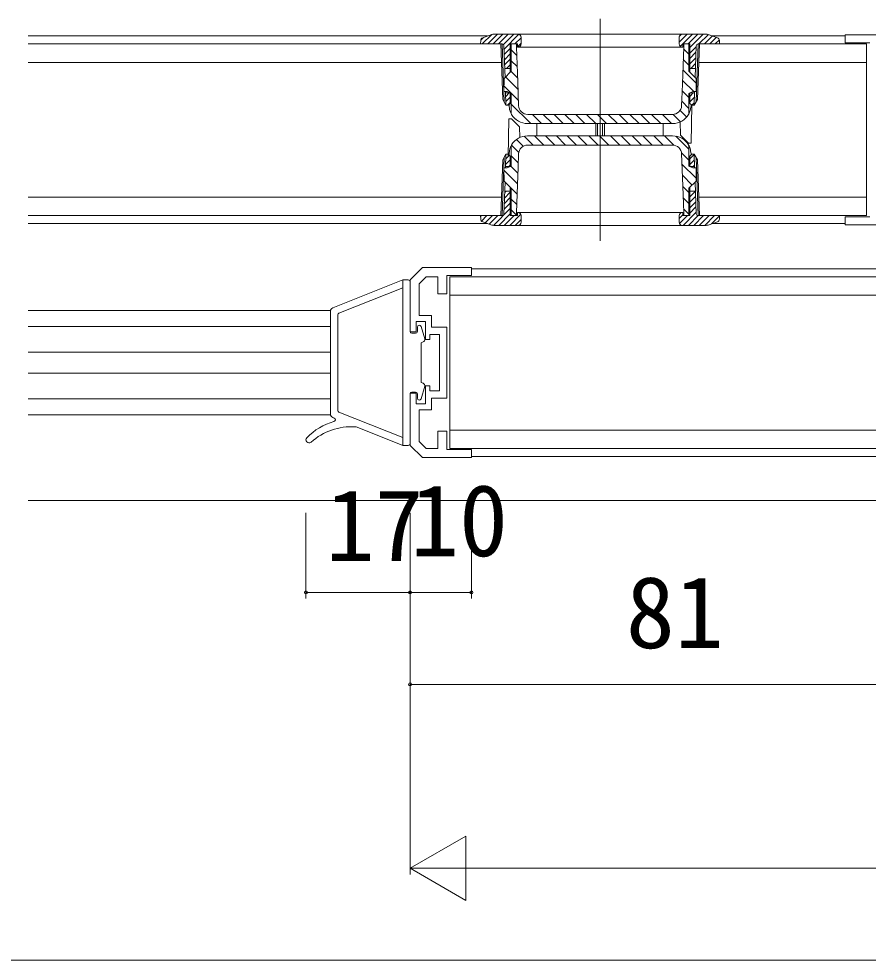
# Model space of a CAD drawing. Units: millimetres, scale not verified. Extents: x -2376 to -396, y -1680 to 1510.
# Drawn here: x -1657.4 to -1518.8, y -767.1 to -613.5 of the extents above; entities that cross this region are included whole.
import ezdxf
from ezdxf.enums import TextEntityAlignment as Align

# ---------------------------------------------------------------- set-up
doc = ezdxf.new("R2010")
doc.units = ezdxf.units.MM
doc.header["$LTSCALE"] = 8
for name, color, linetype, lineweight in [('0-3_YKK_11', 7, 'Continuous', 9), ('0-4_YKK_12', 2, 'Continuous', 9), ('0-7_YKK_13', 4, 'Continuous', 9), ('0-8_YKK_D', 6, 'Continuous', 9)]:
    doc.layers.add(name, color=color, linetype=linetype, lineweight=lineweight)
doc.styles.add('ＭＳ ゴシック', font='')
doc.styles.get('ＭＳ ゴシック').set_extended_font_data('MS Gothic')

msp = doc.modelspace()

# ---------------------------------------------------------------- linework, layer by layer
at = {"layer": '0-3_YKK_11'}
for p, q in [((-1522.591, -616.104), (-1514.591, -616.104)), ((-1522.591, -617.404), (-1522.591, -616.104)), ((-1518.591, -617.404), (-1522.591, -617.404)), ((-1522.591, -645.804), (-1518.591, -645.804)), ((-1522.591, -647.104), (-1522.591, -645.804)), ((-1514.591, -647.104), (-1522.591, -647.104)), ((-1591.591, -654.104), (-1593.591, -656.104)), ((-1583.591, -654.104), (-1591.591, -654.104)), ((-1583.591, -655.404), (-1583.591, -654.104)), ((-1592.091, -656.725), (-1590.97, -655.604)), ((-1590.97, -655.604), (-1589.091, -655.604)), ((-1589.091, -655.604), (-1589.091, -658.404)), ((-1587.591, -655.404), (-1583.591, -655.404)), ((-1587.591, -658.404), (-1587.591, -655.404)), ((-1593.591, -656.104), (-1593.591, -664.604)), ((-1592.091, -661.904), (-1592.091, -656.725)), ((-1589.091, -658.404), (-1587.591, -658.404)), ((-1590.091, -661.904), (-1592.091, -661.904)), ((-1590.091, -663.804), (-1590.091, -661.904)), ((-1592.591, -662.904), (-1591.091, -662.904)), ((-1592.591, -664.604), (-1592.591, -662.904)), ((-1591.091, -662.904), (-1591.091, -665.804)), ((-1593.591, -664.604), (-1592.591, -664.604)), ((-1590.391, -665.004), (-1588.791, -665.004)), ((-1590.391, -665.804), (-1590.391, -665.004)), ((-1587.591, -663.804), (-1590.091, -663.804)), ((-1588.791, -665.004), (-1588.791, -674.204)), ((-1587.591, -675.404), (-1587.591, -663.804)), ((-1591.091, -665.804), (-1590.391, -665.804)), ((-1591.091, -673.404), (-1591.091, -676.304)), ((-1590.391, -673.404), (-1591.091, -673.404)), ((-1590.391, -674.204), (-1590.391, -673.404)), ((-1588.791, -674.204), (-1590.391, -674.204)), ((-1593.591, -674.604), (-1593.591, -683.104)), ((-1592.591, -674.604), (-1593.591, -674.604)), ((-1592.591, -676.304), (-1592.591, -674.604)), ((-1590.091, -675.404), (-1587.591, -675.404)), ((-1590.091, -677.304), (-1590.091, -675.404)), ((-1591.091, -676.304), (-1592.591, -676.304)), ((-1592.091, -677.304), (-1590.091, -677.304)), ((-1592.091, -682.483), (-1592.091, -677.304)), ((-1589.091, -680.804), (-1589.091, -683.604)), ((-1587.591, -680.804), (-1589.091, -680.804)), ((-1587.591, -683.804), (-1587.591, -680.804)), ((-1593.591, -683.104), (-1591.591, -685.104)), ((-1590.97, -683.604), (-1592.091, -682.483)), ((-1589.091, -683.604), (-1590.97, -683.604)), ((-1583.591, -683.804), (-1587.591, -683.804)), ((-1583.591, -685.104), (-1583.591, -683.804)), ((-1591.591, -685.104), (-1583.591, -685.104))]:
    msp.add_line(p, q, dxfattribs=at)
at = {"layer": '0-4_YKK_12'}
for p, q in [((-1562.591, -613.504), (-1562.591, -649.704)), ((-1580.948, -616.304), (-1655.94, -616.304)), ((-1522.591, -616.304), (-1544.234, -616.304)), ((-1580.948, -646.904), (-1655.94, -646.904)), ((-1522.591, -646.904), (-1544.234, -646.904)), ((-1446.481, -654.304), (-1583.608, -654.304)), ((-1655.94, -661.104), (-1606.581, -661.104)), ((-1655.94, -663.704), (-1606.591, -663.704)), ((-1655.94, -667.904), (-1606.591, -667.904)), ((-1655.94, -671.304), (-1606.591, -671.304)), ((-1655.94, -675.504), (-1606.591, -675.504)), ((-1655.94, -678.104), (-1606.581, -678.104)), ((-1446.481, -684.904), (-1583.608, -684.904)), ((-1655.94, -692.104), (-1446.481, -692.104))]:
    msp.add_line(p, q, dxfattribs=at)
at = {"layer": '0-7_YKK_13'}
for p, q in [((-1582.091, -617.604), (-1582.071, -617.034)), ((-1581.639, -616.546), (-1582.065, -616.972)), ((-1580.279, -616.07), (-1581.813, -617.604)), ((-1580.252, -616.06), (-1581.737, -616.58)), ((-1579.329, -616.004), (-1580.929, -617.604)), ((-1578.445, -616.004), (-1580.045, -617.604)), ((-1545.261, -616.004), (-1579.921, -616.004)), ((-1577.562, -616.004), (-1579.161, -617.604)), ((-1576.678, -616.004), (-1578.367, -617.693)), ((-1575.823, -616.033), (-1578.261, -618.471)), ((-1575.491, -616.585), (-1576.51, -617.604)), ((-1575.491, -617.469), (-1576.091, -618.069)), ((-1575.491, -617.604), (-1575.491, -616.504)), ((-1548.393, -616.004), (-1549.691, -617.302)), ((-1549.691, -616.504), (-1549.691, -617.604)), ((-1549.286, -616.013), (-1549.682, -616.409)), ((-1547.509, -616.004), (-1549.501, -617.996)), ((-1546.626, -616.004), (-1548.226, -617.604)), ((-1545.742, -616.004), (-1547.941, -618.203)), ((-1544.918, -616.064), (-1546.458, -617.604)), ((-1544.264, -616.293), (-1545.574, -617.604)), ((-1543.445, -616.58), (-1544.931, -616.06)), ((-1543.609, -616.523), (-1544.69, -617.604)), ((-1543.127, -616.925), (-1543.806, -617.604)), ((-1543.111, -617.034), (-1543.091, -617.604)), ((-1578.791, -617.604), (-1655.94, -617.604)), ((-1578.581, -617.604), (-1582.091, -617.604)), ((-1578.474, -626.682), (-1578.791, -617.604)), ((-1578.261, -627.051), (-1578.591, -617.604)), ((-1578.1, -623.073), (-1578.281, -617.893)), ((-1577.241, -618.335), (-1578.231, -619.325)), ((-1577.241, -617.604), (-1577.241, -622.214)), ((-1576.091, -617.604), (-1577.241, -617.604)), ((-1577.091, -617.604), (-1577.091, -622.064)), ((-1576.191, -619.47), (-1577.091, -618.57)), ((-1576.241, -617.652), (-1576.289, -617.604)), ((-1576.241, -617.604), (-1576.241, -618.104)), ((-1576.241, -618.104), (-1576.138, -620.947)), ((-1576.091, -618.104), (-1576.091, -617.604)), ((-1576.091, -618.104), (-1549.091, -618.104)), ((-1549.106, -622.633), (-1548.941, -618.104)), ((-1549.091, -617.604), (-1549.091, -618.104)), ((-1547.941, -617.604), (-1549.091, -617.604)), ((-1548.091, -619.286), (-1548.953, -618.424)), ((-1548.941, -618.104), (-1548.941, -617.604)), ((-1548.091, -622.064), (-1548.091, -617.604)), ((-1547.941, -617.604), (-1547.941, -622.214)), ((-1546.907, -618.053), (-1547.941, -619.087)), ((-1546.939, -618.969), (-1547.941, -619.971)), ((-1547.082, -623.073), (-1546.901, -617.893)), ((-1546.591, -617.604), (-1546.921, -627.051)), ((-1546.391, -617.604), (-1546.708, -626.682)), ((-1543.091, -617.604), (-1546.601, -617.604)), ((-1519.091, -617.604), (-1546.391, -617.604)), ((-1519.091, -645.604), (-1519.091, -617.604)), ((-1577.241, -619.219), (-1578.201, -620.179)), ((-1577.241, -620.103), (-1578.171, -621.033)), ((-1576.125, -621.304), (-1577.091, -620.338)), ((-1548.091, -621.053), (-1549.015, -620.13)), ((-1546.971, -619.885), (-1547.941, -620.855)), ((-1655.94, -620.604), (-1578.686, -620.604)), ((-1578.254, -623.227), (-1577.091, -622.064)), ((-1577.241, -621.604), (-1578.151, -621.604)), ((-1577.241, -620.987), (-1577.858, -621.604)), ((-1576.138, -620.947), (-1576.034, -623.79)), ((-1546.915, -623.997), (-1549.077, -621.835)), ((-1548.091, -622.064), (-1546.928, -623.227)), ((-1547.941, -621.604), (-1547.031, -621.604)), ((-1547.003, -620.8), (-1547.806, -621.604)), ((-1546.496, -620.604), (-1519.091, -620.604)), ((-1578.291, -625.364), (-1578.254, -623.227)), ((-1575.991, -624.973), (-1577.996, -622.969)), ((-1576.058, -623.138), (-1577.112, -622.085)), ((-1549.209, -625.476), (-1549.106, -622.633)), ((-1547.316, -625.364), (-1549.139, -623.541)), ((-1546.928, -623.227), (-1546.891, -625.364)), ((-1575.925, -626.807), (-1578.275, -624.457)), ((-1576.034, -623.79), (-1575.894, -627.658)), ((-1578.474, -626.682), (-1577.942, -627.604)), ((-1577.734, -625.364), (-1578.291, -625.364)), ((-1577.942, -627.604), (-1578.02, -625.364)), ((-1578.012, -625.604), (-1577.241, -625.604)), ((-1577.439, -625.604), (-1577.992, -626.157)), ((-1577.241, -626.29), (-1577.962, -627.012)), ((-1577.091, -625.664), (-1577.734, -625.364)), ((-1577.241, -625.594), (-1577.241, -627.304)), ((-1577.091, -625.664), (-1577.091, -628.864)), ((-1549.288, -627.658), (-1549.209, -625.476)), ((-1548.091, -626.357), (-1549.201, -625.247)), ((-1547.448, -625.364), (-1548.091, -625.664)), ((-1548.091, -628.864), (-1548.091, -625.664)), ((-1547.941, -625.594), (-1547.941, -627.304)), ((-1547.387, -625.604), (-1547.941, -626.158)), ((-1547.17, -625.604), (-1547.941, -625.604)), ((-1547.195, -626.296), (-1547.941, -627.042)), ((-1546.891, -625.364), (-1547.448, -625.364)), ((-1547.24, -627.604), (-1546.708, -626.682)), ((-1577.541, -627.604), (-1577.942, -627.604)), ((-1577.241, -627.174), (-1577.671, -627.604)), ((-1577.541, -627.604), (-1577.241, -627.304)), ((-1577.437, -627.499), (-1577.43, -627.696)), ((-1577.43, -627.696), (-1577.374, -628.189)), ((-1573.896, -630.604), (-1577.091, -627.409)), ((-1548.091, -628.124), (-1549.263, -626.953)), ((-1547.808, -628.189), (-1547.752, -627.696)), ((-1547.752, -627.696), (-1547.745, -627.499)), ((-1547.616, -627.604), (-1547.724, -633.804)), ((-1547.227, -627.211), (-1547.619, -627.604)), ((-1576.396, -629.872), (-1576.7, -629.568)), ((-1550.787, -629.104), (-1574.395, -629.104)), ((-1572.128, -630.604), (-1573.628, -629.104)), ((-1570.36, -630.604), (-1571.86, -629.104)), ((-1568.593, -630.604), (-1570.093, -629.104)), ((-1566.825, -630.604), (-1568.325, -629.104)), ((-1565.057, -630.604), (-1566.557, -629.104)), ((-1563.289, -630.604), (-1564.789, -629.104)), ((-1561.522, -630.604), (-1563.021, -629.104)), ((-1559.754, -630.604), (-1561.254, -629.104)), ((-1557.986, -630.604), (-1559.486, -629.104)), ((-1556.218, -630.604), (-1557.718, -629.104)), ((-1554.45, -630.604), (-1555.951, -629.104)), ((-1552.683, -630.604), (-1554.183, -629.104)), ((-1550.915, -630.604), (-1552.415, -629.104)), ((-1549.446, -630.305), (-1550.653, -629.098)), ((-1548.452, -629.532), (-1549.543, -628.441)), ((-1577.566, -636.004), (-1577.458, -629.804)), ((-1577.458, -629.804), (-1577.041, -629.804)), ((-1577.041, -629.804), (-1575.718, -631.127)), ((-1575.687, -632.879), (-1575.718, -631.127)), ((-1574.432, -630.604), (-1550.75, -630.604)), ((-1572.891, -630.604), (-1572.891, -632.604)), ((-1563.291, -632.604), (-1563.291, -630.604)), ((-1562.991, -630.604), (-1562.991, -632.604)), ((-1562.191, -632.604), (-1562.191, -630.604)), ((-1561.891, -630.604), (-1561.891, -632.604)), ((-1552.291, -632.604), (-1552.291, -630.604)), ((-1549.502, -630.332), (-1549.464, -632.481)), ((-1573.531, -634.104), (-1574.981, -632.655)), ((-1550.75, -632.604), (-1574.432, -632.604)), ((-1571.764, -634.104), (-1573.264, -632.604)), ((-1569.996, -634.104), (-1571.496, -632.604)), ((-1568.228, -634.104), (-1569.728, -632.604)), ((-1566.46, -634.104), (-1567.96, -632.604)), ((-1564.693, -634.104), (-1566.193, -632.604)), ((-1562.925, -634.104), (-1564.425, -632.604)), ((-1561.157, -634.104), (-1562.657, -632.604)), ((-1559.389, -634.104), (-1560.889, -632.604)), ((-1557.622, -634.104), (-1559.122, -632.604)), ((-1555.854, -634.104), (-1557.354, -632.604)), ((-1554.086, -634.104), (-1555.586, -632.604)), ((-1552.318, -634.104), (-1553.818, -632.604)), ((-1550.528, -634.126), (-1552.05, -632.604)), ((-1548.091, -634.796), (-1550.239, -632.648)), ((-1548.141, -633.804), (-1549.464, -632.481)), ((-1577.091, -634.344), (-1577.091, -637.544)), ((-1575.865, -635.306), (-1577.042, -634.128)), ((-1575.115, -634.288), (-1576.213, -633.19)), ((-1574.395, -634.104), (-1550.787, -634.104)), ((-1547.724, -633.804), (-1548.141, -633.804)), ((-1548.091, -637.544), (-1548.091, -634.344)), ((-1577.942, -635.604), (-1578.474, -636.526)), ((-1577.942, -635.604), (-1578.02, -637.844)), ((-1577.387, -635.758), (-1577.968, -636.339)), ((-1577.43, -635.512), (-1577.437, -635.708)), ((-1577.374, -635.019), (-1577.43, -635.512)), ((-1575.946, -636.993), (-1577.091, -635.848)), ((-1575.894, -635.549), (-1575.973, -637.732)), ((-1548.091, -636.563), (-1549.31, -635.344)), ((-1549.148, -639.418), (-1549.288, -635.549)), ((-1547.641, -635.604), (-1547.941, -635.904)), ((-1547.238, -635.662), (-1547.941, -636.365)), ((-1547.941, -637.614), (-1547.941, -635.904)), ((-1547.752, -635.512), (-1547.808, -635.019)), ((-1547.745, -635.708), (-1547.752, -635.512)), ((-1547.641, -635.604), (-1547.24, -635.604)), ((-1547.24, -635.604), (-1547.162, -637.844)), ((-1546.708, -636.526), (-1547.24, -635.604)), ((-1578.791, -645.604), (-1578.474, -636.526)), ((-1578.591, -645.604), (-1578.261, -636.157)), ((-1577.241, -636.497), (-1578, -637.255)), ((-1577.241, -637.381), (-1577.464, -637.604)), ((-1546.92, -639.502), (-1549.229, -637.193)), ((-1547.208, -636.516), (-1547.941, -637.249)), ((-1547.179, -637.37), (-1547.412, -637.604)), ((-1546.921, -636.157), (-1546.591, -645.604)), ((-1546.708, -636.526), (-1546.391, -645.604)), ((-1578.291, -637.844), (-1577.734, -637.844)), ((-1578.254, -639.981), (-1578.291, -637.844)), ((-1576.07, -640.404), (-1578.285, -638.189)), ((-1578.012, -637.604), (-1577.241, -637.604)), ((-1577.734, -637.844), (-1577.091, -637.544)), ((-1576.008, -638.698), (-1577.14, -637.567)), ((-1575.973, -637.732), (-1576.076, -640.575)), ((-1548.091, -637.544), (-1547.448, -637.844)), ((-1547.17, -637.604), (-1547.941, -637.604)), ((-1547.448, -637.844), (-1546.891, -637.844)), ((-1546.891, -637.844), (-1546.928, -639.981)), ((-1578.1, -640.135), (-1578.281, -645.314)), ((-1577.091, -641.144), (-1578.254, -639.981)), ((-1547.569, -640.621), (-1549.162, -639.028)), ((-1549.044, -642.261), (-1549.148, -639.418)), ((-1546.928, -639.981), (-1548.091, -641.144)), ((-1547.082, -640.135), (-1546.901, -645.314)), ((-1577.241, -641.8), (-1578.191, -642.75)), ((-1577.929, -641.604), (-1578.159, -641.835)), ((-1577.241, -641.604), (-1578.151, -641.604)), ((-1577.241, -645.604), (-1577.241, -640.994)), ((-1576.132, -642.11), (-1577.091, -641.151)), ((-1576.076, -640.575), (-1576.241, -645.104)), ((-1548.091, -641.867), (-1549.095, -640.862)), ((-1548.091, -645.604), (-1548.091, -641.144)), ((-1547.941, -645.604), (-1547.941, -640.994)), ((-1547.877, -641.604), (-1547.941, -641.668)), ((-1547.941, -641.604), (-1547.031, -641.604)), ((-1547.029, -641.64), (-1547.941, -642.552)), ((-1578.686, -642.604), (-1655.94, -642.604)), ((-1577.241, -643.568), (-1578.255, -644.582)), ((-1577.241, -642.684), (-1578.223, -643.666)), ((-1576.194, -643.816), (-1577.091, -642.919)), ((-1548.941, -645.104), (-1549.044, -642.261)), ((-1548.091, -643.634), (-1549.029, -642.697)), ((-1547, -642.494), (-1547.941, -643.436)), ((-1546.97, -643.349), (-1547.941, -644.32)), ((-1519.091, -642.604), (-1546.496, -642.604)), ((-1577.241, -644.452), (-1579.991, -647.201)), ((-1576.241, -645.536), (-1577.091, -644.686)), ((-1576.241, -645.104), (-1576.241, -645.604)), ((-1576.091, -645.604), (-1576.091, -645.104)), ((-1549.091, -645.104), (-1576.091, -645.104)), ((-1549.091, -645.104), (-1549.091, -645.604)), ((-1546.91, -645.057), (-1549.057, -647.204)), ((-1548.091, -645.402), (-1548.962, -644.531)), ((-1548.941, -645.604), (-1548.941, -645.104)), ((-1546.94, -644.203), (-1547.941, -645.204)), ((-1578.791, -645.604), (-1655.94, -645.604)), ((-1582.071, -646.173), (-1582.091, -645.604)), ((-1582.091, -645.604), (-1578.581, -645.604)), ((-1581.929, -645.604), (-1582.086, -645.761)), ((-1581.045, -645.604), (-1581.938, -646.496)), ((-1581.737, -646.628), (-1580.252, -647.148)), ((-1580.161, -645.604), (-1581.328, -646.771)), ((-1579.277, -645.604), (-1580.673, -647)), ((-1577.241, -645.335), (-1579.109, -647.204)), ((-1576.626, -645.604), (-1578.226, -647.204)), ((-1575.536, -645.398), (-1577.342, -647.204)), ((-1577.241, -645.604), (-1576.091, -645.604)), ((-1575.491, -646.237), (-1576.458, -647.204)), ((-1575.491, -646.704), (-1575.491, -645.604)), ((-1549.091, -645.47), (-1549.691, -646.07)), ((-1549.691, -645.604), (-1549.691, -646.704)), ((-1548.341, -645.604), (-1549.647, -646.909)), ((-1549.091, -645.604), (-1547.941, -645.604)), ((-1546.574, -645.604), (-1548.174, -647.204)), ((-1545.69, -645.604), (-1547.29, -647.204)), ((-1546.601, -645.604), (-1543.091, -645.604)), ((-1544.806, -645.604), (-1546.406, -647.204)), ((-1546.391, -645.604), (-1519.091, -645.604)), ((-1543.922, -645.604), (-1545.522, -647.204)), ((-1544.931, -647.148), (-1543.445, -646.628)), ((-1543.093, -645.659), (-1544.394, -646.96)), ((-1543.091, -645.604), (-1543.111, -646.173)), ((-1579.921, -647.204), (-1545.261, -647.204)), ((-1446.481, -655.604), (-1587.091, -655.604)), ((-1587.091, -655.604), (-1587.091, -683.604)), ((-1606.213, -660.653), (-1594.791, -656.104)), ((-1605.202, -661.542), (-1594.791, -657.396)), ((-1593.591, -656.404), (-1593.591, -664.504)), ((-1587.091, -658.604), (-1446.481, -658.604)), ((-1606.591, -677.997), (-1606.591, -661.211)), ((-1605.391, -677.387), (-1605.391, -661.821)), ((-1593.291, -664.804), (-1592.691, -664.804)), ((-1592.391, -664.504), (-1592.391, -663.804)), ((-1591.803, -663.719), (-1591.207, -665.742)), ((-1591.791, -666.354), (-1591.454, -666.231)), ((-1591.791, -672.854), (-1591.791, -666.354)), ((-1591.803, -675.489), (-1591.207, -673.465)), ((-1591.791, -672.854), (-1591.454, -672.976)), ((-1593.591, -682.804), (-1593.591, -674.704)), ((-1593.291, -674.404), (-1592.691, -674.404)), ((-1592.391, -674.704), (-1592.391, -675.404)), ((-1606.213, -678.554), (-1605.98, -678.647)), ((-1605.202, -677.665), (-1594.791, -681.812)), ((-1602.22, -680.145), (-1594.791, -683.104)), ((-1446.481, -680.604), (-1587.091, -680.604)), ((-1594.791, -683.104), (-1593.891, -683.104)), ((-1446.481, -683.604), (-1587.091, -683.604))]:
    msp.add_line(p, q, dxfattribs=at)
for points in [[(-1547.941, -627.304), (-1547.641, -627.604), (-1547.24, -627.604), (-1547.162, -625.364)], [(-1577.374, -628.189), (-1577.35, -628.301), (-1577.214, -628.727), (-1577.109, -628.957), (-1577.047, -629.074), (-1577.025, -629.113), (-1577.023, -629.116)], [(-1548.159, -629.116), (-1548.158, -629.114), (-1548.132, -629.069), (-1548.068, -628.947), (-1547.973, -628.738), (-1547.879, -628.474), (-1547.808, -628.189)], [(-1577.023, -634.092), (-1577.024, -634.093), (-1577.05, -634.139), (-1577.114, -634.261), (-1577.209, -634.47), (-1577.303, -634.734), (-1577.374, -635.019)], [(-1547.808, -635.019), (-1547.832, -634.907), (-1547.968, -634.481), (-1548.073, -634.251), (-1548.135, -634.134), (-1548.157, -634.095), (-1548.159, -634.092)], [(-1577.241, -637.614), (-1577.241, -635.904), (-1577.541, -635.604), (-1577.942, -635.604)], [(-1577.091, -641.144), (-1577.091, -645.604), (-1576.241, -645.604)], [(-1594.791, -683.104), (-1594.791, -656.104), (-1593.891, -656.104)]]:
    msp.add_lwpolyline(points, dxfattribs=at)
for centre, radius, start, end in [((-1581.571, -617.052), 0.5, 109.29004, 178), ((-1579.921, -617.004), 1, 90, 109.29008), ((-1575.991, -616.504), 0.5, 0, 90), ((-1549.191, -616.504), 0.5, 90, 180), ((-1545.261, -617.004), 1, 70.7099, 90), ((-1543.611, -617.052), 0.5, 2, 70.70995), ((-1578.581, -617.904), 0.3, 2, 90), ((-1575.991, -617.604), 0.5, 270, 0), ((-1549.191, -617.604), 0.5, 180, 270), ((-1546.601, -617.904), 0.3, 90, 178), ((-1574.395, -627.604), 1.5, 182.08255, 270), ((-1550.787, -627.604), 1.5, 270, 357.91743), ((-1576.591, -628.864), 0.5, 180, 210.27167), ((-1574.432, -627.604), 3, 210.27167, 270), ((-1550.75, -627.604), 3, 270, 329.72832), ((-1548.591, -628.864), 0.5, 329.72832, 0), ((-1574.432, -635.604), 3, 90, 149.72832), ((-1550.75, -635.604), 3, 30.27167, 90), ((-1576.591, -634.344), 0.5, 149.72832, 180), ((-1574.395, -635.604), 1.5, 90, 177.91743), ((-1550.787, -635.604), 1.5, 2.08255, 90), ((-1548.591, -634.344), 0.5, 0, 30.27167), ((-1575.991, -645.604), 0.5, 0, 90), ((-1549.191, -645.604), 0.5, 90, 180), ((-1581.571, -646.156), 0.5, 182, 250.70995), ((-1578.581, -645.304), 0.3, 270, 358), ((-1546.601, -645.304), 0.3, 182, 270), ((-1543.611, -646.156), 0.5, 289.29004, 358), ((-1579.921, -646.204), 1, 250.7099, 270), ((-1575.991, -646.704), 0.5, 270, 0), ((-1549.191, -646.704), 0.5, 180, 270), ((-1545.261, -646.204), 1, 270, 289.29008), ((-1593.891, -656.404), 0.3, 0, 90), ((-1605.991, -661.211), 0.6, 111.71764, 180), ((-1605.091, -661.821), 0.3, 111.71764, 180), ((-1592.091, -663.804), 0.3, 16.4115, 180), ((-1593.291, -664.504), 0.3, 180, 270), ((-1592.691, -664.504), 0.3, 270, 0), ((-1591.591, -665.855), 0.4, 290, 16.4115), ((-1591.591, -673.352), 0.4, 343.58849, 70), ((-1593.291, -674.704), 0.3, 90, 180), ((-1592.691, -674.704), 0.3, 0, 90), ((-1592.091, -675.404), 0.3, 180, 343.58849), ((-1605.991, -677.997), 0.6, 180, 248.28235), ((-1606.091, -678.926), 0.3, 285.77261, 68.28235), ((-1605.091, -677.387), 0.3, 180, 248.28235), ((-1605.091, -677.387), 0.3, 180, 248.28235), ((-1603.291, -688.838), 10, 105.77261, 135.70578), ((-1603.123, -690.058), 10, 86.60471, 131.57935), ((-1602.59, -681.074), 1, 68.28235, 86.60471), ((-1610.091, -682.204), 0.5, 135.70578, 311.57935), ((-1593.891, -682.804), 0.3, 270, 0)]:
    msp.add_arc(centre, radius, start, end, dxfattribs=at)
at = {"layer": '0-8_YKK_D'}
for p, q in [((-1610.591, -694.104), (-1610.591, -708.104)), ((-1593.591, -694.104), (-1593.591, -753.104)), ((-1583.591, -694.104), (-1583.591, -708.104)), ((-1593.591, -707.104), (-1610.591, -707.104)), ((-1583.591, -707.104), (-1593.591, -707.104)), ((-1512.591, -722.104), (-1593.591, -722.104)), ((-1593.591, -752.104), (-1584.498, -746.854)), ((-1584.498, -757.354), (-1584.498, -746.854)), ((-1593.591, -752.104), (-1575.404, -752.104)), ((-1593.591, -752.104), (-1584.498, -757.354)), ((-1304.091, -752.104), (-1583.091, -752.104)), ((-1278.591, -767.104), (-2237.591, -767.104))]:
    msp.add_line(p, q, dxfattribs=at)
for centre, start, end in [((-1610.591, -707.104), 0, 180), ((-1610.591, -707.104), 180, 0), ((-1593.591, -707.104), 0, 180), ((-1593.591, -707.104), 0, 180), ((-1593.591, -707.104), 180, 0), ((-1593.591, -707.104), 180, 0), ((-1583.591, -707.104), 0, 180), ((-1583.591, -707.104), 180, 0), ((-1593.591, -722.104), 0, 180), ((-1593.591, -722.104), 180, 0)]:
    msp.add_arc(centre, 0.25, start, end, dxfattribs=at)

# ---------------------------------------------------------------- texts
at = {"layer": '0-8_YKK_D', "color": 4, "style": 'ＭＳ ゴシック'}
for s, p in [('10', (-1593.578, -704.704)), ('17', (-1607.371, -705.504)), ('81', (-1558.371, -719.704))]:
    msp.add_text(s, height=11.73, dxfattribs=at).set_placement(p, align=Align.BOTTOM_LEFT)

doc.saveas('drawing.dxf')
